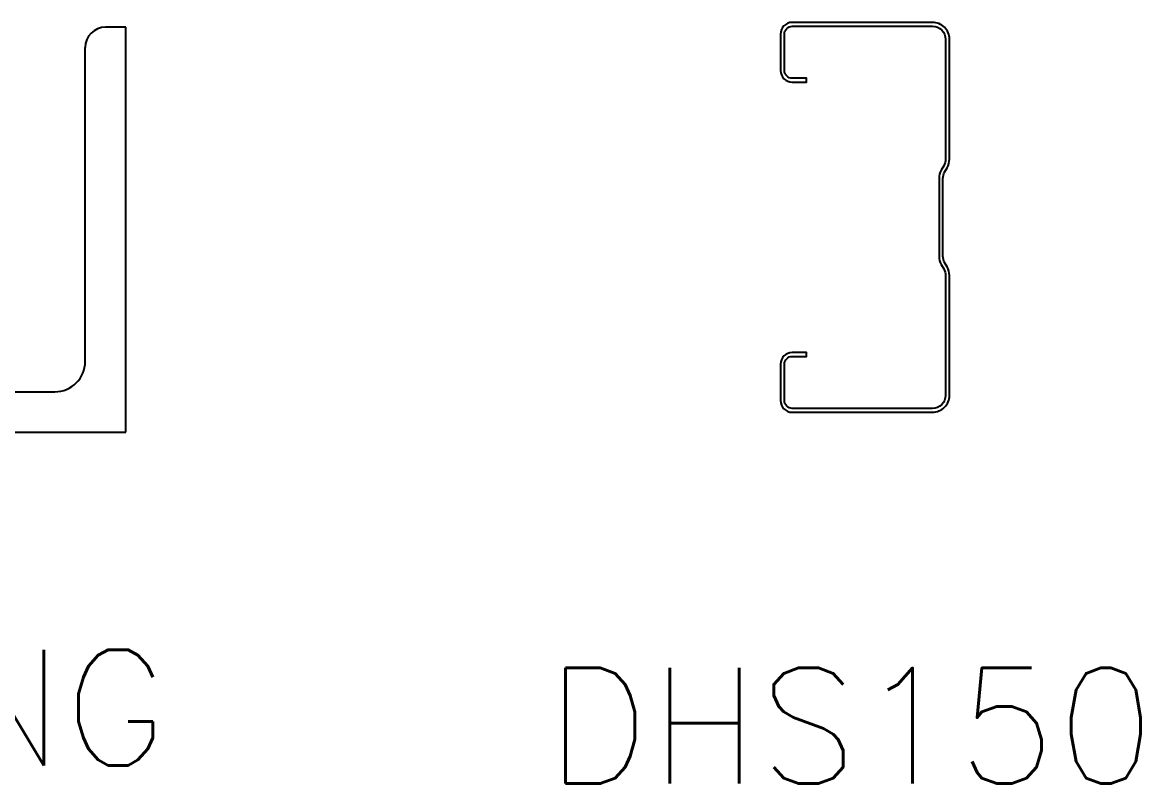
# Model space of a CAD drawing. Header units: inches. Extents: x -2548 to -2391, y 2200 to 2352.
# Drawn here: x -2464.975 to -2463.041, y 2342.268 to 2343.583 of the extents above; entities that cross this region are included whole.
import ezdxf

# ---------------------------------------------------------------- set-up
doc = ezdxf.new("R2010")
doc.units = ezdxf.units.IN
doc.header["$MEASUREMENT"] = 0
doc.layers.add('19', color=4, linetype='Continuous')
doc.styles.add('ROMANS', font='romans', dxfattribs={"height": 0.1})

msp = doc.modelspace()

# ---------------------------------------------------------------- linework, layer by layer
at = {"color": 2}
for p, q in [((-2464.79593, 2343.57495), (-2464.83093, 2343.57495)), ((-2464.79593, 2342.87495), (-2464.79593, 2343.57495)), ((-2464.86593, 2342.99745), (-2464.86593, 2343.53995)), ((-2465.46093, 2342.94495), (-2464.91843, 2342.94495)), ((-2465.49593, 2342.87495), (-2464.79593, 2342.87495))]:
    msp.add_line(p, q, dxfattribs=at)
at = {"color": 2, "linetype": 'Continuous'}
msp.add_lwpolyline([(-2463.64355, 2343.58336, 0.4142136), (-2463.66377, 2343.56314), (-2463.66377, 2343.50024, 0.4142136), (-2463.64355, 2343.48002), (-2463.61884, 2343.48002), (-2463.61884, 2343.48676), (-2463.64355, 2343.48676, -0.4142136), (-2463.65703, 2343.50024), (-2463.65703, 2343.56314, -0.4142136), (-2463.64355, 2343.57662), (-2463.40094, 2343.57662, -0.4142136), (-2463.37847, 2343.55416), (-2463.37847, 2343.34677, -0.1316525), (-2463.38148, 2343.33553), (-2463.38579, 2343.32807, 0.1316525), (-2463.38971, 2343.31347), (-2463.38971, 2343.17933, 0.1316525), (-2463.38579, 2343.16473), (-2463.38148, 2343.15726, -0.1316525), (-2463.37847, 2343.14603), (-2463.37847, 2342.93864, -0.4142136), (-2463.40094, 2342.91618), (-2463.64355, 2342.91618, -0.4142136), (-2463.65703, 2342.92966), (-2463.65703, 2342.99256, -0.4142136), (-2463.64355, 2343.00603), (-2463.61884, 2343.00603), (-2463.61884, 2343.01277), (-2463.64355, 2343.01277, 0.4142136), (-2463.66377, 2342.99256), (-2463.66377, 2342.92966, 0.4142136), (-2463.64355, 2342.90944), (-2463.40094, 2342.90944, 0.4142136), (-2463.37173, 2342.93864), (-2463.37173, 2343.14603, 0.1316525), (-2463.37565, 2343.16063), (-2463.37996, 2343.1681, -0.1316525), (-2463.38297, 2343.17933), (-2463.38297, 2343.31347, -0.1316525), (-2463.37996, 2343.3247), (-2463.37565, 2343.33216, 0.1316525), (-2463.37173, 2343.34677), (-2463.37173, 2343.55416, 0.4142136), (-2463.40094, 2343.58336)], format="xyb", close=True, dxfattribs=at)
at = {"color": 2}
for centre, radius, start, end in [((-2464.83093, 2343.53995), 0.035, 90, 180), ((-2464.91843, 2342.99745), 0.0525, 270, 0)]:
    msp.add_arc(centre, radius, start, end, dxfattribs=at)

# ---------------------------------------------------------------- texts
at = {"layer": '19', "style": 'ROMANS'}
for s, p in [('EQANG', (-2465.59764, 2342.29896)), ('DHS150', (-2464.06969, 2342.26759))]:
    msp.add_text(s, height=0.2, dxfattribs=at).set_placement(p)

doc.saveas('drawing.dxf')
